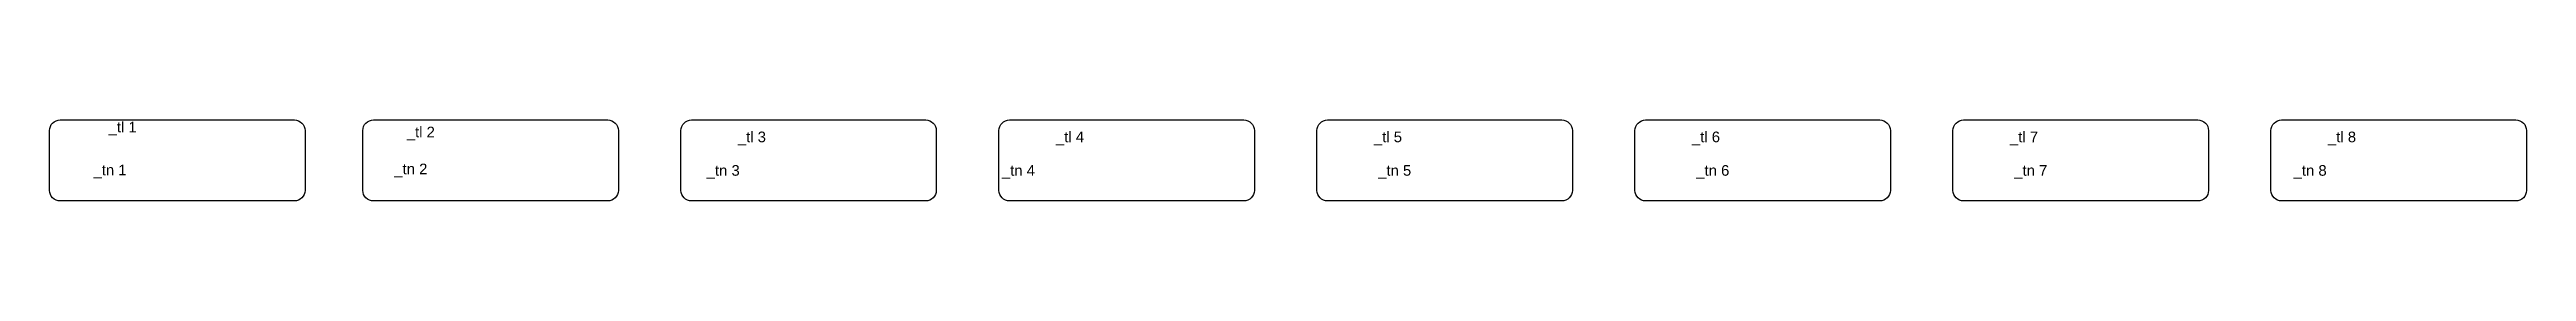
# Model space of a CAD drawing. Header units: millimetres. Extents: x 625 to 23900, y 812 to 1576.
import ezdxf

# ---------------------------------------------------------------- set-up
doc = ezdxf.new("R2010")
doc.units = ezdxf.units.MM
doc.layers.add('Omriss tanker', color=20, linetype='Continuous')
doc.layers.add('TEKST', color=7, linetype='Continuous')
doc.styles.add('Arial', font='ARIAL.TTF', dxfattribs={"height": 50})

msp = doc.modelspace()

# ---------------------------------------------------------------- linework, layer by layer
at = {"layer": 'Omriss tanker'}
for points in [[(725, 1576), (2926, 1576, -0.414214), (3026, 1476), (3026, 912, -0.414214), (2926, 812), (725, 812, -0.414214), (625, 912), (625, 1476, -0.414214)], [(3669, 1576), (5870, 1576, -0.414214), (5970, 1476), (5970, 912, -0.414214), (5870, 812), (3669, 812, -0.414214), (3569, 912), (3569, 1476, -0.414214)], [(6658, 1576), (8858, 1576, -0.414214), (8958, 1476), (8958, 912, -0.414214), (8858, 812), (6658, 812, -0.414214), (6558, 912), (6558, 1476, -0.414214)], [(9646, 1576), (11847, 1576, -0.414214), (11947, 1476), (11947, 912, -0.414214), (11847, 812), (9646, 812, -0.414214), (9546, 912), (9546, 1476, -0.414214)], [(12634, 1576), (14835, 1576, -0.414214), (14935, 1476), (14935, 912, -0.414214), (14835, 812), (12634, 812, -0.414214), (12534, 912), (12534, 1476, -0.414214)], [(15623, 1576), (17823, 1576, -0.414214), (17923, 1476), (17923, 912, -0.414214), (17823, 812), (15623, 812, -0.414214), (15523, 912), (15523, 1476, -0.414214)], [(18611, 1576), (20812, 1576, -0.414214), (20912, 1476), (20912, 912, -0.414214), (20812, 812), (18611, 812, -0.414214), (18511, 912), (18511, 1476, -0.414214)], [(21599, 1576), (23800, 1576, -0.414214), (23900, 1476), (23900, 912, -0.414214), (23800, 812), (21599, 812, -0.414214), (21499, 912), (21499, 1476, -0.414214)]]:
    msp.add_lwpolyline(points, format="xyb", close=True, dxfattribs=at)

# ---------------------------------------------------------------- texts
at = {"layer": 'TEKST', "linetype": 'Continuous', "style": 'Arial'}
for s, p in [('_tl 1', (1180, 1459)), ('_tl 2', (3982, 1412)), ('_tl 3', (7093, 1366)), ('_tl 4', (10082, 1366)), ('_tl 5', (13070, 1366)), ('_tl 6', (16058, 1366)), ('_tl 7', (19047, 1366)), ('_tl 8', (22035, 1366)), ('_tn 2', (3865, 1064)), ('_tn 1', (1038, 1054)), ('_tn 3', (6800, 1050)), ('_tn 4', (9574, 1050)), ('_tn 5', (13110, 1050)), ('_tn 6', (16099, 1050)), ('_tn 7', (19087, 1050)), ('_tn 8', (21712, 1050))]:
    msp.add_text(s, height=100, dxfattribs=at).set_placement(p)

doc.saveas('drawing.dxf')
